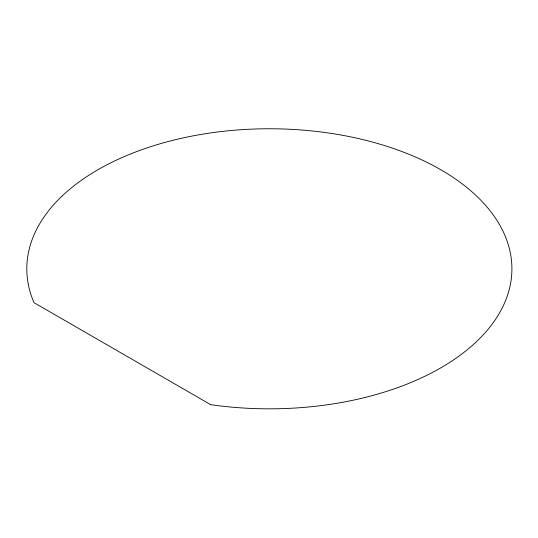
<?xml version="1.0" encoding="UTF-8"?>
<svg xmlns="http://www.w3.org/2000/svg" width="538" height="538" viewBox="0 0 538 538"><rect width="100%" height="100%" fill="white"/><g stroke="black" fill="none" stroke-linecap="round" stroke-linejoin="round"><path stroke-width="0.81" d="M210.688 404.67L34.008 302.665A242.551 140.035 0 0 1 249.625 129.228A242.551 140.035 0 0 1 511.1 280.184A242.551 140.035 0 0 1 210.688 404.67"/></g></svg>
